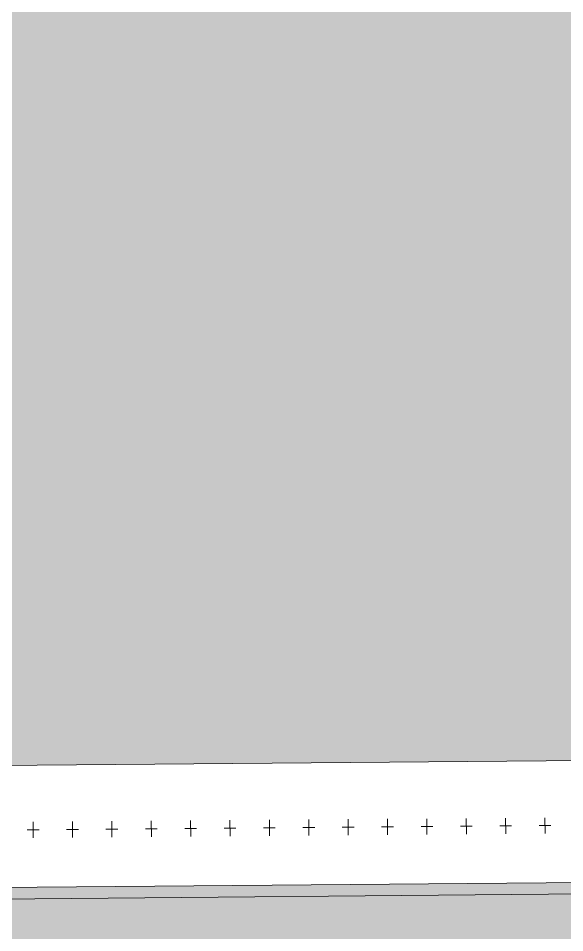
# Model space of a CAD drawing. Header units: millimetres. Extents: x -284281 to 1648660, y -821378 to -151356.
# Drawn here: x -207508 to -206123, y -271490 to -269173 of the extents above; entities that cross this region are included whole.
import ezdxf

# ---------------------------------------------------------------- set-up
doc = ezdxf.new("R2010")
doc.units = ezdxf.units.MM
doc.header["$MEASUREMENT"] = 0
doc.set_wipeout_variables(frame=1)
doc.linetypes.add('Wipeout_Contour', pattern=[1000, 0, -1000])
for name, color, linetype in [('Divers - Dessin général', 7, 'Continuous'), ('Sols_ Dalles', 7, 'Continuous'), ('TopoAlt', 7, 'Continuous')]:
    doc.layers.add(name, color=color, linetype=linetype)

# ---------------------------------------------------------------- blocks, each defined once
blk = doc.blocks.new('Dalle_14_1', base_point=(217961.3, -273253.3))
at = {"layer": 'Sols_ Dalles', "linetype": 'Continuous', "lineweight": 0, "true_color": 0x2e271c}
blk.add_hatch(color=250, dxfattribs=at).paths.add_polyline_path([(217961.3, -273253.3, 0.415791), (219972.1, -275253.2), (252109.1, -275106, 0.414214), (254098.3, -273095.2), (254087.4, -271073, -0.001346), (254087.4, -271062.3), (253905.6, -271062.3), (253905.6, -267687.3), (253887.3, -267687.3), (253887.3, -265687.3), (250537.6, -265687.3), (250537.6, -270787.3), (250537.7, -271092.1), (250548.6, -273114.3), (220537.6, -273253.3), (220537.6, -270687.3), (220537.6, -265687.3), (219961.3, -265687.3, 0.258849), (218113.8, -267154.8, 0.098562), (217961.3, -267920.6)])
blk = doc.blocks.new('Mur_56_1', base_point=(218049.6, -271371.5))
at = {"color": 254, "linetype": 'Wipeout_Contour', "lineweight": 0, "ltscale": 1434044.950907383}
blk.add_wipeout([(218049.6, -271371.5), (250537.3, -271087.3), (250534.6, -270787.3), (218047, -271071.5)], dxfattribs=at).dxf.layer = 'TopoAlt'
at = {"layer": 'TopoAlt', "color": 190, "linetype": 'Continuous', "lineweight": 5, "true_color": 0x8002ff, "flags": 128}
for points in [[(250534.6, -270787.3), (218047, -271071.5)], [(218049.6, -271371.5), (250537.3, -271087.3)]]:
    blk.add_lwpolyline(points, dxfattribs=at)
blk = doc.blocks.new('Garde-corps_1_1')
at = {"color": 7, "linetype": 'Continuous', "lineweight": 5}
for p, q in [((218659, -271209), (218659.4, -271249)), ((218758.8, -271208.2), (218759.1, -271248.2)), ((218858.5, -271207.3), (218858.9, -271247.3)), ((218958.3, -271206.5), (218958.6, -271246.5)), ((219058.1, -271205.7), (219058.4, -271245.7)), ((219157.8, -271204.9), (219158.1, -271244.9)), ((219257.6, -271204.1), (219257.9, -271244.1)), ((219357.3, -271203.2), (219357.6, -271243.2)), ((219457.1, -271202.4), (219457.4, -271242.4)), ((219556.8, -271201.6), (219557.2, -271241.6)), ((219656.6, -271200.8), (219656.9, -271240.8)), ((219756.3, -271200), (219756.7, -271240)), ((219856.1, -271199.1), (219856.4, -271239.1)), ((219955.9, -271198.3), (219956.2, -271238.3)), ((218674.2, -271228.9), (218644.2, -271229.1)), ((218773.9, -271228), (218743.9, -271228.3)), ((218873.7, -271227.2), (218843.7, -271227.5)), ((218973.5, -271226.4), (218943.5, -271226.6)), ((219073.2, -271225.6), (219043.2, -271225.8)), ((219173, -271224.8), (219143, -271225)), ((219272.7, -271223.9), (219242.7, -271224.2)), ((219372.5, -271223.1), (219342.5, -271223.4)), ((219472.2, -271222.3), (219442.2, -271222.5)), ((219572, -271221.5), (219542, -271221.7)), ((219671.8, -271220.7), (219641.8, -271220.9)), ((219771.5, -271219.8), (219741.5, -271220.1)), ((219871.3, -271219), (219841.3, -271219.3)), ((219971, -271218.2), (219941, -271218.4))]:
    blk.add_line(p, q, dxfattribs=at)
blk = doc.blocks.new('Garde-corps_3_1')
at = {"color": 7, "linetype": 'Continuous', "lineweight": 5}
for p, q in [((218659, -271209), (218659.4, -271249)), ((218758.8, -271208.2), (218759.1, -271248.2)), ((218858.5, -271207.3), (218858.9, -271247.3)), ((218958.3, -271206.5), (218958.6, -271246.5)), ((219058.1, -271205.7), (219058.4, -271245.7)), ((219157.8, -271204.9), (219158.1, -271244.9)), ((219257.6, -271204.1), (219257.9, -271244.1)), ((219357.3, -271203.2), (219357.6, -271243.2)), ((219457.1, -271202.4), (219457.4, -271242.4)), ((219556.8, -271201.6), (219557.2, -271241.6)), ((219656.6, -271200.8), (219656.9, -271240.8)), ((219756.3, -271200), (219756.7, -271240)), ((219856.1, -271199.1), (219856.4, -271239.1)), ((219955.9, -271198.3), (219956.2, -271238.3)), ((218674.2, -271228.9), (218644.2, -271229.1)), ((218773.9, -271228), (218743.9, -271228.3)), ((218873.7, -271227.2), (218843.7, -271227.5)), ((218973.5, -271226.4), (218943.5, -271226.6)), ((219073.2, -271225.6), (219043.2, -271225.8)), ((219173, -271224.8), (219143, -271225)), ((219272.7, -271223.9), (219242.7, -271224.2)), ((219372.5, -271223.1), (219342.5, -271223.4)), ((219472.2, -271222.3), (219442.2, -271222.5)), ((219572, -271221.5), (219542, -271221.7)), ((219671.8, -271220.7), (219641.8, -271220.9)), ((219771.5, -271219.8), (219741.5, -271220.1)), ((219871.3, -271219), (219841.3, -271219.3)), ((219971, -271218.2), (219941, -271218.4))]:
    blk.add_line(p, q, dxfattribs=at)

msp = doc.modelspace()

# ---------------------------------------------------------------- hatches: boundary and pattern name
at = {"layer": 'Sols_ Dalles', "linetype": 'Continuous', "lineweight": 0, "true_color": 0x2e271c}
msp.add_hatch(color=250, dxfattribs=at).paths.add_polyline_path([(-208168.02222, -273253.26877, 0.4157910988), (-206157.25619, -275253.23979), (-174020.265, -275105.96997, 0.4142135624), (-172031.06001, -273095.23292), (-172041.94576, -271073.02067, -0.001345761), (-172041.97474, -271062.25464), (-172041.97474, -267687.29374), (-172041.97474, -265687.29374), (-175591.76314, -265687.29374), (-175591.76314, -270787.29219), (-175591.60232, -271092.1288), (-175580.71657, -273114.34105), (-205591.76314, -273253.26877), (-205591.76314, -270687.29374), (-205591.76314, -265687.29374), (-206168.02222, -265687.29374, 0.2588489053), (-208015.56832, -267154.75238, 0.0985616194), (-208168.02222, -267920.63319)])

# ---------------------------------------------------------------- block references
at = {"layer": 'Sols_ Dalles', "color": 250, "linetype": 'Continuous', "lineweight": 5, "true_color": 0x1f1f1f}
msp.add_blockref('Dalle_14_1', (-208168.02222, -273253.26877), dxfattribs=at)

# ---------------------------------------------------------------- next in the draw order: block references
at = {"layer": 'TopoAlt', "color": 211, "lineweight": 5, "true_color": 0xfe55ff}
msp.add_blockref('Mur_56_1', (-208079.75022, -271371.49266), dxfattribs=at)

# ---------------------------------------------------------------- next in the draw order: linework, layer by layer
at = {"layer": 'TopoAlt', "color": 190, "linetype": 'Continuous', "lineweight": 5, "true_color": 0x8002ff}
msp.add_lwpolyline([(-172242.98415, -270769.24799), (-208082.37461, -271071.50414)], dxfattribs=at)

# ---------------------------------------------------------------- next in the draw order: wipeouts: each hides what was drawn before it
at = {"color": 254, "linetype": 'Wipeout_Contour', "lineweight": 0, "ltscale": 1438589.353908819}
msp.add_wipeout([(-172242.98415, -270769.24799), (-208082.38, -271070.50182), (-208080.71452, -271379.89247), (-172243.03818, -271069.25262)], dxfattribs=at).dxf.layer = 'TopoAlt'

# ---------------------------------------------------------------- next in the draw order: linework, layer by layer
at = {"layer": 'Divers - Dessin général', "color": 14, "linetype": 'Continuous', "lineweight": 5, "true_color": 0x990000}
msp.add_lwpolyline([(-171923.65542, -163437.63526), (-171943.03788, -271067.6377), (-273272.94367, -272027.63374), (-273290.3137, -197317.63509), (-273293.65591, -163437.63526)], close=True, dxfattribs=at)
at = {"layer": 'TopoAlt', "color": 7, "linetype": 'Continuous', "lineweight": 5, "flags": 128}
msp.add_lwpolyline([(-172242.98415, -270769.24799), (-208082.38, -271070.50182), (-208080.71452, -271379.89247), (-172243.03818, -271069.25262)], close=True, dxfattribs=at)

# ---------------------------------------------------------------- next in the draw order: block references
at = {"color": 7, "linetype": 'Continuous', "lineweight": 5}
for name in ['Garde-corps_1_1', 'Garde-corps_3_1']:
    msp.add_blockref(name, (-426129.3317, 0), dxfattribs=at)

doc.saveas('drawing.dxf')
